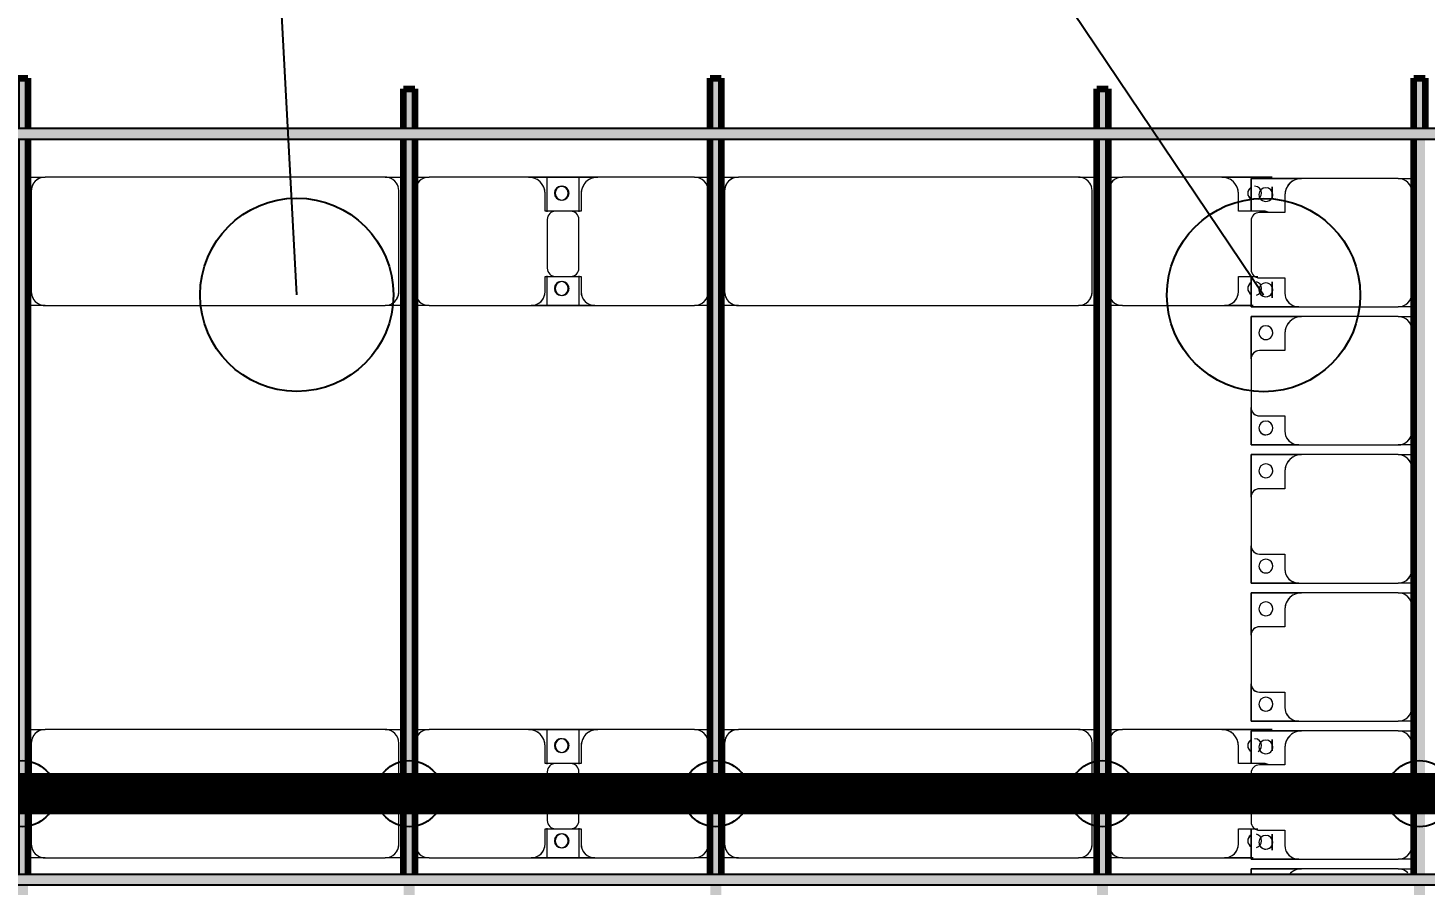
# Model space of a CAD drawing. Header units: millimetres. Extents: x -268744 to 115753, y -96240 to -10461.
# Drawn here: x -116649 to -111591, y -22647 to -19543 of the extents above; entities that cross this region are included whole.
import ezdxf

# ---------------------------------------------------------------- set-up
doc = ezdxf.new("R2010")
doc.units = ezdxf.units.MM
for name, color, linetype, lineweight in [('A-ANNO-DIMS', 211, 'Continuous', 9), ('A-ANNO-DIMS-900', 211, 'Continuous', 9), ('A-GENM', 13, 'Continuous', 9), ('S-BEAM', 12, 'Continuous', 9)]:
    doc.layers.add(name, color=color, linetype=linetype, lineweight=lineweight)
for name, color, linetype in [('GC-BICH NEO', 6, 'Continuous'), ('GC-DAY NEO', 5, 'Continuous'), ('GC-HOP 40x60 GIA CUONG', 1, 'Continuous')]:
    doc.layers.add(name, color=color, linetype=linetype)
doc.styles.add('Trebuchet MS', font='trebuc.ttf', dxfattribs={"width": 0.8, "height": 2700})
doc.dimstyles.new('Arc_Length_-_3mm_Trebuchet_MS_3', dxfattribs={"dimscale": 304.8, "dimtxt": 2783.567448, "dimasz": 2.952756, "dimexe": 4.429134, "dimexo": 4.429134, "dimgap": 0.885827, "dimtad": 1, "dimdec": 0, "dimrnd": 10, "dimzin": 0, "dimdsep": 46, "dimtxsty": 'Trebuchet MS', "dimblk1": 'OBLIQUE', "dimblk2": 'OBLIQUE', "dimsah": 1, "dimcen": 0.09, "dimdle": 2.952756, "dimazin": 0, "dimtfac": 1, "dimtdec": 4, "dimtix": 1, "dimtmove": 0, "dimatfit": 3, "dimfxl": 1, "dimtvp": 1, "dimtfill": 1, "dimtolj": 1, "dimtzin": 0, "dimarcsym": 2})

# ---------------------------------------------------------------- blocks, each defined once
blk = doc.blocks.new('Dầm C52 - Hộp 40x60-104813-KHUNG KẾT CẤU BÈ PIN 1')
at = {"layer": 'S-BEAM', "lineweight": 25}
blk.add_hatch(color=4, dxfattribs=at).paths.add_polyline_path([(-145811, -20), (145811, -20), (145811, 20), (-145811, 20)])
at = {"layer": 'S-BEAM', "color": 4, "lineweight": 25}
for p, q in [((-145811, 20), (145811, 20)), ((145811, -20), (-145811, -20))]:
    blk.add_line(p, q, dxfattribs=at)
blk = doc.blocks.new('Dầm C52 - Hộp 40x60-V24-KHUNG KẾT CẤU BÈ PIN 1')
at = {"layer": 'S-BEAM', "lineweight": 25}
blk.add_hatch(color=4, dxfattribs=at).paths.add_polyline_path([(-145811, -20), (145811, -20), (145811, 20), (-145811, 20)])
at = {"layer": 'S-BEAM', "color": 4, "lineweight": 25}
for p, q in [((-145811, 20), (145811, 20)), ((145811, -20), (-145811, -20))]:
    blk.add_line(p, q, dxfattribs=at)
blk = doc.blocks.new('Dai phao do pin - DẢI PHAO ĐỠ PIN-V53-KHUNG KẾT CẤU BÈ PIN 1')
at = {"layer": 'A-GENM', "color": 7}
for p, q in [((64577.6, 241.6), (64639.7, 241.6)), ((64577.6, 241.6), (64639.7, 241.6)), ((65870.3, 241.6), (64639.7, 241.6)), ((65870.3, 241.6), (65937.6, 241.6)), ((65870.3, 241.6), (65937.6, 241.6)), ((65977.6, 241.6), (66029.7, 241.6)), ((65977.6, 241.6), (66029.7, 241.6)), ((66389.7, 241.6), (66029.7, 241.6)), ((66389.7, 241.6), (66572.2, 241.6)), ((66572.2, 241.6), (66389.7, 241.6)), ((66457.8, 241.6), (66640.3, 241.6)), ((66457.8, 116.2), (66457.8, 241.6)), ((66640.3, 241.6), (66457.8, 241.6)), ((66572.2, 241.6), (66572.2, 116.2)), ((66990.3, 241.6), (66640.3, 241.6)), ((66990.3, 241.6), (67047.6, 241.6)), ((66990.3, 241.6), (67047.6, 241.6)), ((67087.6, 241.6), (67149.7, 241.6)), ((67087.6, 241.6), (67149.7, 241.6)), ((68380.3, 241.6), (67149.7, 241.6)), ((68380.3, 241.6), (68447.6, 241.6)), ((68380.3, 241.6), (68447.6, 241.6)), ((68487.6, 241.6), (68539.7, 241.6)), ((68487.6, 241.6), (68539.7, 241.6)), ((68899.7, 241.6), (68539.7, 241.6)), ((68899.7, 241.6), (69082.2, 241.6)), ((69082.2, 241.6), (68899.7, 241.6)), ((69082.2, 205.8), (69082.2, 164.2)), ((69082.2, 164.2), (69082.2, 205.8)), ((64589.7, 191.6), (64589.7, -173.4)), ((65920.3, -173.4), (65920.3, 191.6)), ((65979.7, 191.6), (65979.7, -173.4)), ((66449.7, 118.2), (66449.7, 181.6)), ((66580.3, 181.6), (66580.3, 118.2)), ((67040.3, -173.4), (67040.3, 191.6)), ((67099.7, 191.6), (67099.7, -173.4)), ((68430.3, -173.4), (68430.3, 191.6)), ((68489.7, 191.6), (68489.7, -173.4)), ((68959.7, 118.2), (68959.7, 181.6)), ((66542.2, 118.2), (66449.7, 118.2)), ((66580.3, 118.2), (66487.8, 118.2)), ((69052.2, 118.2), (68959.7, 118.2)), ((66457.8, 88.2), (66457.8, -88.2)), ((66572.2, -88.2), (66572.2, 88.2)), ((66449.7, -173.4), (66449.7, -118.2)), ((66449.7, -118.2), (66542.2, -118.2)), ((66457.8, -223.4), (66457.8, -116.2)), ((66487.8, -118.2), (66580.3, -118.2)), ((66572.2, -116.2), (66572.2, -223.4)), ((66580.3, -118.2), (66580.3, -173.4)), ((68959.7, -173.4), (68959.7, -118.2)), ((68959.7, -118.2), (69030.6, -118.2)), ((69082.2, -137.5), (69082.2, -195.9)), ((69082.2, -195.9), (69082.2, -137.5)), ((64639.7, -223.4), (64577.6, -223.4)), ((64639.7, -223.4), (64577.6, -223.4)), ((64639.7, -223.4), (65870.3, -223.4)), ((65937.6, -223.4), (65870.3, -223.4)), ((65937.6, -223.4), (65870.3, -223.4)), ((66029.7, -223.4), (65977.6, -223.4)), ((66029.7, -223.4), (65977.6, -223.4)), ((66029.7, -223.4), (66399.7, -223.4)), ((66572.2, -223.4), (66399.7, -223.4)), ((66399.7, -223.4), (66572.2, -223.4)), ((66630.3, -223.4), (66457.8, -223.4)), ((66457.8, -223.4), (66630.3, -223.4)), ((66630.3, -223.4), (66990.3, -223.4)), ((67047.6, -223.4), (66990.3, -223.4)), ((67047.6, -223.4), (66990.3, -223.4)), ((67149.7, -223.4), (67087.6, -223.4)), ((67149.7, -223.4), (67087.6, -223.4)), ((67149.7, -223.4), (68380.3, -223.4)), ((68447.6, -223.4), (68380.3, -223.4)), ((68447.6, -223.4), (68380.3, -223.4)), ((68539.7, -223.4), (68487.6, -223.4)), ((68539.7, -223.4), (68487.6, -223.4)), ((68539.7, -223.4), (68909.7, -223.4)), ((69013.6, -223.4), (68909.7, -223.4)), ((68909.7, -223.4), (69013.6, -223.4))]:
    blk.add_line(p, q, dxfattribs=at)
for centre, radius, start, end in [((64639.7, 191.6), 50, 90, 180), ((64639.7, 191.6), 50, 150, 180), ((64639.7, 191.6), 50, 105, 135), ((65870.3, 191.6), 50, 0, 90), ((65870.3, 191.6), 50, 60, 90), ((65870.3, 191.6), 50, 15, 30), ((66029.7, 191.6), 50, 90, 180), ((66029.7, 191.6), 50, 105, 180), ((66389.7, 181.6), 60, 0, 90), ((66389.7, 181.6), 60, 0, 60), ((66508.6, 183.2), 25, 360, 180), ((66508.6, 183.2), 25, 360, 165), ((66511.4, 183.2), 25, 0, 180), ((66511.4, 183.2), 25, 90, 180), ((66511.4, 183.2), 25, 15, 75), ((66640.3, 181.6), 60, 90, 180), ((66640.3, 181.6), 60, 120, 180), ((66990.3, 191.6), 50, 0, 90), ((66990.3, 191.6), 50, 0, 75), ((67149.7, 191.6), 50, 90, 180), ((67149.7, 191.6), 50, 150, 180), ((67149.7, 191.6), 50, 105, 135), ((68380.3, 191.6), 50, 360, 90), ((68380.3, 191.6), 50, 60, 90), ((68380.3, 191.6), 50, 15, 30), ((68539.7, 191.6), 50, 90, 180), ((68539.7, 191.6), 50, 105, 180), ((68899.7, 181.6), 60, 360, 90), ((68899.7, 181.6), 60, 360, 60), ((69018.6, 183.2), 25, 120, 180), ((69018.6, 183.2), 25, 120, 165), ((69018.6, 183.2), 25, 0, 90), ((69018.6, 183.2), 25, 0, 90), ((66508.6, 183.2), 25, 180, 0), ((66511.4, 183.2), 25, 180, 0), ((66511.4, 183.2), 25, 180, 300), ((66508.6, 183.2), 25, 210, 360), ((66511.4, 183.2), 25, 330, 345), ((69018.6, 183.2), 25, 180, 240), ((69018.6, 183.2), 25, 180, 195), ((69018.6, 183.2), 25, 210, 240), ((69018.6, 183.2), 25, 300, 0), ((69018.6, 183.2), 25, 300, 0), ((66487.8, 88.2), 30, 90, 180), ((66542.2, 88.2), 30, 0, 90), ((69052.2, 88.2), 30, 60, 90), ((66487.8, -88.2), 30, 180, 270), ((66542.2, -88.2), 30, 270, 360), ((66508.6, -161.8), 25, 360, 180), ((66508.6, -161.8), 25, 105, 165), ((66511.4, -161.8), 25, 0, 180), ((66511.4, -161.8), 25, 105, 180), ((66508.6, -161.8), 25, 360, 75), ((66511.4, -161.8), 25, 15, 75), ((69018.6, -161.8), 25, 120, 180), ((69018.6, -161.8), 25, 120, 165), ((69018.6, -161.8), 25, 0, 75), ((69018.6, -161.8), 25, 0, 75), ((64639.7, -173.4), 50, 180, 270), ((64639.7, -173.4), 50, 180, 210), ((65870.3, -173.4), 50, 270, 360), ((65870.3, -173.4), 50, 330, 360), ((66029.7, -173.4), 50, 180, 270), ((66029.7, -173.4), 50, 180, 255), ((66399.7, -173.4), 50, 270, 360), ((66399.7, -173.4), 50, 285, 0), ((66508.6, -161.8), 25, 180, 360), ((66508.6, -161.8), 25, 195, 360), ((66511.4, -161.8), 25, 180, 360), ((66511.4, -161.8), 25, 180, 270), ((66511.4, -161.8), 25, 285, 345), ((66630.3, -173.4), 50, 180, 270), ((66630.3, -173.4), 50, 180, 255), ((66990.3, -173.4), 50, 270, 0), ((66990.3, -173.4), 50, 285, 0), ((67149.7, -173.4), 50, 180, 270), ((67149.7, -173.4), 50, 180, 210), ((68380.3, -173.4), 50, 270, 0), ((68380.3, -173.4), 50, 330, 0), ((68539.7, -173.4), 50, 180, 270), ((68539.7, -173.4), 50, 180, 255), ((68909.7, -173.4), 50, 270, 360), ((68909.7, -173.4), 50, 285, 360), ((69018.6, -161.8), 25, 180, 240), ((69018.6, -161.8), 25, 180, 240), ((69018.6, -161.8), 25, 285, 0), ((69018.6, -161.8), 25, 285, 0), ((64639.7, -173.4), 50, 240, 270), ((65870.3, -173.4), 50, 285, 300), ((67149.7, -173.4), 50, 240, 270), ((68380.3, -173.4), 50, 285, 300)]:
    blk.add_arc(centre, radius, start, end, dxfattribs=at)
blk = doc.blocks.new('Dai phao do pin - DẢI PHAO ĐỠ PIN-V54-KHUNG KẾT CẤU BÈ PIN 1')
at = {"layer": 'A-GENM', "color": 7}
for p, q in [((64577.6, 241.6), (64639.7, 241.6)), ((64577.6, 241.6), (64639.7, 241.6)), ((65870.3, 241.6), (64639.7, 241.6)), ((65870.3, 241.6), (65937.6, 241.6)), ((65870.3, 241.6), (65937.6, 241.6)), ((65977.6, 241.6), (66029.7, 241.6)), ((65977.6, 241.6), (66029.7, 241.6)), ((66389.7, 241.6), (66029.7, 241.6)), ((66389.7, 241.6), (66572.2, 241.6)), ((66572.2, 241.6), (66389.7, 241.6)), ((66457.8, 241.6), (66640.3, 241.6)), ((66457.8, 116.2), (66457.8, 241.6)), ((66640.3, 241.6), (66457.8, 241.6)), ((66572.2, 241.6), (66572.2, 116.2)), ((66990.3, 241.6), (66640.3, 241.6)), ((66990.3, 241.6), (67047.6, 241.6)), ((66990.3, 241.6), (67047.6, 241.6)), ((67087.6, 241.6), (67149.7, 241.6)), ((67087.6, 241.6), (67149.7, 241.6)), ((68380.3, 241.6), (67149.7, 241.6)), ((68380.3, 241.6), (68447.6, 241.6)), ((68380.3, 241.6), (68447.6, 241.6)), ((68487.6, 241.6), (68539.7, 241.6)), ((68487.6, 241.6), (68539.7, 241.6)), ((68899.7, 241.6), (68539.7, 241.6)), ((68899.7, 241.6), (69082.2, 241.6)), ((69082.2, 241.6), (68899.7, 241.6)), ((69082.2, 205.8), (69082.2, 164.2)), ((69082.2, 164.2), (69082.2, 205.8)), ((64589.7, 191.6), (64589.7, -173.4)), ((65920.3, -173.4), (65920.3, 191.6)), ((65979.7, 191.6), (65979.7, -173.4)), ((66449.7, 118.2), (66449.7, 181.6)), ((66580.3, 181.6), (66580.3, 118.2)), ((67040.3, -173.4), (67040.3, 191.6)), ((67099.7, 191.6), (67099.7, -173.4)), ((68430.3, -173.4), (68430.3, 191.6)), ((68489.7, 191.6), (68489.7, -173.4)), ((68959.7, 118.2), (68959.7, 181.6)), ((66542.2, 118.2), (66449.7, 118.2)), ((66580.3, 118.2), (66487.8, 118.2)), ((69052.2, 118.2), (68959.7, 118.2)), ((66457.8, 88.2), (66457.8, -88.2)), ((66572.2, -88.2), (66572.2, 88.2)), ((66449.7, -173.4), (66449.7, -118.2)), ((66449.7, -118.2), (66542.2, -118.2)), ((66457.8, -223.4), (66457.8, -116.2)), ((66487.8, -118.2), (66580.3, -118.2)), ((66572.2, -116.2), (66572.2, -223.4)), ((66580.3, -118.2), (66580.3, -173.4)), ((68959.7, -173.4), (68959.7, -118.2)), ((68959.7, -118.2), (69030.6, -118.2)), ((69082.2, -137.5), (69082.2, -195.9)), ((69082.2, -195.9), (69082.2, -137.5)), ((64639.7, -223.4), (64577.6, -223.4)), ((64639.7, -223.4), (64577.6, -223.4)), ((64639.7, -223.4), (65870.3, -223.4)), ((65937.6, -223.4), (65870.3, -223.4)), ((65937.6, -223.4), (65870.3, -223.4)), ((66029.7, -223.4), (65977.6, -223.4)), ((66029.7, -223.4), (65977.6, -223.4)), ((66029.7, -223.4), (66399.7, -223.4)), ((66572.2, -223.4), (66399.7, -223.4)), ((66399.7, -223.4), (66572.2, -223.4)), ((66630.3, -223.4), (66457.8, -223.4)), ((66457.8, -223.4), (66630.3, -223.4)), ((66630.3, -223.4), (66990.3, -223.4)), ((67047.6, -223.4), (66990.3, -223.4)), ((67047.6, -223.4), (66990.3, -223.4)), ((67149.7, -223.4), (67087.6, -223.4)), ((67149.7, -223.4), (67087.6, -223.4)), ((67149.7, -223.4), (68380.3, -223.4)), ((68447.6, -223.4), (68380.3, -223.4)), ((68447.6, -223.4), (68380.3, -223.4)), ((68539.7, -223.4), (68487.6, -223.4)), ((68539.7, -223.4), (68487.6, -223.4)), ((68539.7, -223.4), (68909.7, -223.4)), ((69013.6, -223.4), (68909.7, -223.4)), ((68909.7, -223.4), (69013.6, -223.4))]:
    blk.add_line(p, q, dxfattribs=at)
for centre, radius, start, end in [((64639.7, 191.6), 50, 90, 180), ((64639.7, 191.6), 50, 150, 180), ((64639.7, 191.6), 50, 105, 135), ((65870.3, 191.6), 50, 0, 90), ((65870.3, 191.6), 50, 60, 90), ((65870.3, 191.6), 50, 15, 30), ((66029.7, 191.6), 50, 90, 180), ((66029.7, 191.6), 50, 105, 180), ((66389.7, 181.6), 60, 0, 90), ((66389.7, 181.6), 60, 0, 60), ((66508.6, 183.2), 25, 360, 180), ((66508.6, 183.2), 25, 360, 165), ((66511.4, 183.2), 25, 0, 180), ((66511.4, 183.2), 25, 90, 180), ((66511.4, 183.2), 25, 15, 75), ((66640.3, 181.6), 60, 90, 180), ((66640.3, 181.6), 60, 120, 180), ((66990.3, 191.6), 50, 0, 90), ((66990.3, 191.6), 50, 0, 75), ((67149.7, 191.6), 50, 90, 180), ((67149.7, 191.6), 50, 150, 180), ((67149.7, 191.6), 50, 105, 135), ((68380.3, 191.6), 50, 360, 90), ((68380.3, 191.6), 50, 60, 90), ((68380.3, 191.6), 50, 15, 30), ((68539.7, 191.6), 50, 90, 180), ((68539.7, 191.6), 50, 105, 180), ((68899.7, 181.6), 60, 360, 90), ((68899.7, 181.6), 60, 360, 60), ((69018.6, 183.2), 25, 120, 180), ((69018.6, 183.2), 25, 120, 165), ((69018.6, 183.2), 25, 0, 90), ((69018.6, 183.2), 25, 0, 90), ((66508.6, 183.2), 25, 180, 0), ((66511.4, 183.2), 25, 180, 0), ((66511.4, 183.2), 25, 180, 300), ((66508.6, 183.2), 25, 210, 360), ((66511.4, 183.2), 25, 330, 345), ((69018.6, 183.2), 25, 180, 240), ((69018.6, 183.2), 25, 180, 195), ((69018.6, 183.2), 25, 210, 240), ((69018.6, 183.2), 25, 300, 0), ((69018.6, 183.2), 25, 300, 0), ((66487.8, 88.2), 30, 90, 180), ((66542.2, 88.2), 30, 0, 90), ((69052.2, 88.2), 30, 60, 90), ((66487.8, -88.2), 30, 180, 270), ((66542.2, -88.2), 30, 270, 360), ((66508.6, -161.8), 25, 360, 180), ((66508.6, -161.8), 25, 105, 165), ((66511.4, -161.8), 25, 0, 180), ((66511.4, -161.8), 25, 105, 180), ((66508.6, -161.8), 25, 360, 75), ((66511.4, -161.8), 25, 15, 75), ((69018.6, -161.8), 25, 120, 180), ((69018.6, -161.8), 25, 120, 165), ((69018.6, -161.8), 25, 0, 75), ((69018.6, -161.8), 25, 0, 75), ((64639.7, -173.4), 50, 180, 270), ((64639.7, -173.4), 50, 180, 210), ((65870.3, -173.4), 50, 270, 360), ((65870.3, -173.4), 50, 330, 360), ((66029.7, -173.4), 50, 180, 270), ((66029.7, -173.4), 50, 180, 255), ((66399.7, -173.4), 50, 270, 360), ((66399.7, -173.4), 50, 285, 0), ((66508.6, -161.8), 25, 180, 360), ((66508.6, -161.8), 25, 195, 360), ((66511.4, -161.8), 25, 180, 360), ((66511.4, -161.8), 25, 180, 270), ((66511.4, -161.8), 25, 285, 345), ((66630.3, -173.4), 50, 180, 270), ((66630.3, -173.4), 50, 180, 255), ((66990.3, -173.4), 50, 270, 0), ((66990.3, -173.4), 50, 285, 0), ((67149.7, -173.4), 50, 180, 270), ((67149.7, -173.4), 50, 180, 210), ((68380.3, -173.4), 50, 270, 0), ((68380.3, -173.4), 50, 330, 0), ((68539.7, -173.4), 50, 180, 270), ((68539.7, -173.4), 50, 180, 255), ((68909.7, -173.4), 50, 270, 360), ((68909.7, -173.4), 50, 285, 360), ((69018.6, -161.8), 25, 180, 240), ((69018.6, -161.8), 25, 180, 240), ((69018.6, -161.8), 25, 285, 0), ((69018.6, -161.8), 25, 285, 0), ((64639.7, -173.4), 50, 240, 270), ((65870.3, -173.4), 50, 285, 300), ((67149.7, -173.4), 50, 240, 270), ((68380.3, -173.4), 50, 285, 300)]:
    blk.add_arc(centre, radius, start, end, dxfattribs=at)
blk = doc.blocks.new('Dầm C52 - Dầm C52-V2-KHUNG KẾT CẤU BÈ PIN 1')
at = {"layer": 'S-BEAM', "lineweight": 140}
h = blk.add_hatch(color=1, dxfattribs=at)
h.paths.add_polyline_path([(-25480.9, 20), (-25480.9, -20), (-25440.9, -20), (-25440.9, 20)])
h.paths.add_polyline_path([(-25400.9, 20), (-25400.9, -20), (-19440.9, -20), (-19443, 20), (-24983.5, 20)])
h.paths.add_polyline_path([(-19400.9, 20), (-19400.9, -20), (-13440.9, -20), (-13440.9, 20), (-18519.6, 20)])
h.paths.add_polyline_path([(-13400.9, -20), (-7440.9, -20), (-7440.9, 20), (-13400.9, 20)])
h.paths.add_polyline_path([(-7400.9, 20), (-7400.9, -20), (-1440.9, -20), (-1440.9, 20), (-6515.3, 20)])
h.paths.add_polyline_path([(-1400.9, 20), (-1400.9, -20), (4559.1, -20), (4559.1, 20), (-974.9, 20)])
h.paths.add_polyline_path([(4599.1, -20), (10559.1, -20), (10559.1, 20), (4599.1, 20)])
h.paths.add_polyline_path([(10599.1, -20), (16559.1, -20), (16559.1, 20), (10599.1, 20)])
h.paths.add_polyline_path([(16599.1, 20), (16599.1, -20), (22559.1, -20), (22559.1, 20), (17493.2, 20)])
h.paths.add_polyline_path([(22599.1, 20), (22599.1, -20), (25259.1, -20), (25259.1, 20), (23033.7, 20)])
h.paths.add_polyline_path([(25299.1, -20), (25480.9, -20), (25480.9, 20), (25299.1, 20)])
at = {"layer": 'S-BEAM', "color": 1, "lineweight": 140}
for p, q in [((22599.1, 20), (25259.1, 20)), ((25299.1, 20), (25480.9, 20)), ((25480.9, 20), (25480.9, -20)), ((25259.1, -20), (22599.1, -20)), ((25480.9, -20), (25299.1, -20))]:
    blk.add_line(p, q, dxfattribs=at)
blk = doc.blocks.new('Dầm C52 - Dầm C52-102503-KHUNG KẾT CẤU BÈ PIN 1')
at = {"layer": 'S-BEAM', "lineweight": 140}
h = blk.add_hatch(color=1, dxfattribs=at)
h.paths.add_polyline_path([(-25480.9, 20), (-25480.9, -20), (-25440.9, -20), (-25440.9, 20)])
h.paths.add_polyline_path([(-25400.9, 20), (-25400.9, -20), (-19440.9, -20), (-19443, 20), (-24983.5, 20)])
h.paths.add_polyline_path([(-19400.9, 20), (-19400.9, -20), (-13440.9, -20), (-13440.9, 20), (-17596.2, 20)])
h.paths.add_polyline_path([(-13400.9, -20), (-7440.9, -20), (-7440.9, 20), (-13400.9, 20)])
h.paths.add_polyline_path([(-7400.9, -20), (-1440.9, -20), (-1440.9, 20), (-7400.9, 20)])
h.paths.add_polyline_path([(-1400.9, -20), (4559.1, -20), (4559.1, 20), (-1400.9, 20)])
h.paths.add_polyline_path([(4599.1, -20), (10559.1, -20), (10559.1, 20), (4599.1, 20)])
h.paths.add_polyline_path([(10599.1, 20), (10599.1, -20), (16559.1, -20), (16559.1, 20), (11952.8, 20)])
h.paths.add_polyline_path([(16599.1, -20), (22559.1, -20), (22559.1, 20), (16599.1, 20)])
h.paths.add_polyline_path([(22599.1, -20), (25259.1, -20), (25259.1, 20), (22599.1, 20)])
h.paths.add_polyline_path([(25299.1, -20), (25441.8, -20), (25441.8, 20), (25299.1, 20)])
at = {"layer": 'S-BEAM', "color": 1, "lineweight": 140}
for p, q in [((22599.1, 20), (25259.1, 20)), ((25299.1, 20), (25441.8, 20)), ((25441.8, 20), (25441.8, -20)), ((25259.1, -20), (22599.1, -20)), ((25441.8, -20), (25299.1, -20))]:
    blk.add_line(p, q, dxfattribs=at)
blk = doc.blocks.new('Dải phao đi lại kèm đỡ invester - DẢI PHAO ĐI LẠI-V76-KHUNG KẾT CẤU BÈ PIN 1')
at = {"layer": 'A-GENM', "color": 7}
for p, q in [((-241.6, -779.7), (-241.6, -722.4)), ((-241.6, -779.7), (-241.6, -722.4)), ((173.4, -729.7), (-191.6, -729.7)), ((223.4, -722.4), (223.4, -779.7)), ((223.4, -722.4), (223.4, -779.7)), ((258.4, -779.7), (258.4, -722.4)), ((258.4, -779.7), (258.4, -722.4)), ((673.4, -729.7), (308.4, -729.7)), ((723.4, -722.4), (723.4, -779.7)), ((723.4, -722.4), (723.4, -779.7)), ((758.4, -779.7), (758.4, -722.4)), ((758.4, -779.7), (758.4, -722.4)), ((1173.4, -729.7), (808.4, -729.7)), ((1223.4, -722.4), (1223.4, -779.7)), ((1223.4, -722.4), (1223.4, -779.7)), ((1258.4, -779.7), (1258.4, -722.4)), ((1258.4, -779.7), (1258.4, -722.4)), ((1673.4, -729.7), (1308.4, -729.7)), ((1723.4, -722.4), (1723.4, -779.7)), ((1723.4, -722.4), (1723.4, -779.7)), ((1758.4, -779.7), (1758.4, -722.4)), ((1758.4, -779.7), (1758.4, -722.4)), ((2173.4, -729.7), (1808.4, -729.7)), ((2223.4, -722.4), (2223.4, -779.7)), ((2223.4, -722.4), (2223.4, -779.7)), ((2258.4, -779.7), (2258.4, -722.4)), ((2258.4, -779.7), (2258.4, -722.4)), ((-241.6, -779.7), (-241.6, -1129.7)), ((223.4, -1139.7), (223.4, -779.7)), ((258.4, -779.7), (258.4, -1129.7)), ((723.4, -1139.7), (723.4, -779.7)), ((758.4, -779.7), (758.4, -1129.7)), ((1223.4, -1139.7), (1223.4, -779.7)), ((1258.4, -779.7), (1258.4, -1129.7)), ((1723.4, -1139.7), (1723.4, -779.7)), ((1758.4, -779.7), (1758.4, -1129.7)), ((2223.4, -1139.7), (2223.4, -779.7)), ((2258.4, -779.7), (2258.4, -1129.7)), ((-241.6, -1312.2), (-241.6, -1129.7)), ((-241.6, -1129.7), (-241.6, -1312.2)), ((223.4, -1139.7), (223.4, -1312.2)), ((223.4, -1312.2), (223.4, -1139.7)), ((258.4, -1312.2), (258.4, -1129.7)), ((258.4, -1129.7), (258.4, -1312.2)), ((723.4, -1139.7), (723.4, -1312.2)), ((723.4, -1312.2), (723.4, -1139.7)), ((758.4, -1312.2), (758.4, -1129.7)), ((758.4, -1129.7), (758.4, -1312.2)), ((1223.4, -1139.7), (1223.4, -1312.2)), ((1223.4, -1312.2), (1223.4, -1139.7)), ((1258.4, -1312.2), (1258.4, -1129.7)), ((1258.4, -1129.7), (1258.4, -1312.2)), ((1723.4, -1139.7), (1723.4, -1312.2)), ((1723.4, -1312.2), (1723.4, -1139.7)), ((1758.4, -1312.2), (1758.4, -1129.7)), ((1758.4, -1129.7), (1758.4, -1312.2)), ((2223.4, -1139.7), (2223.4, -1312.2)), ((2223.4, -1312.2), (2223.4, -1139.7)), ((2258.4, -1312.2), (2258.4, -1129.7)), ((2258.4, -1129.7), (2258.4, -1312.2)), ((-181.6, -1189.7), (-118.2, -1189.7)), ((-118.2, -1189.7), (-118.2, -1282.2)), ((118.2, -1282.2), (118.2, -1189.7)), ((118.2, -1189.7), (173.4, -1189.7)), ((318.4, -1189.7), (381.8, -1189.7)), ((381.8, -1189.7), (381.8, -1282.2)), ((618.2, -1282.2), (618.2, -1189.7)), ((618.2, -1189.7), (673.4, -1189.7)), ((818.4, -1189.7), (881.8, -1189.7)), ((881.8, -1189.7), (881.8, -1282.2)), ((1118.2, -1282.2), (1118.2, -1189.7)), ((1118.2, -1189.7), (1173.4, -1189.7)), ((1318.4, -1189.7), (1381.8, -1189.7)), ((1381.8, -1189.7), (1381.8, -1282.2)), ((1618.2, -1282.2), (1618.2, -1189.7)), ((1618.2, -1189.7), (1673.4, -1189.7)), ((1818.4, -1189.7), (1881.8, -1189.7)), ((1881.8, -1189.7), (1881.8, -1282.2)), ((2118.2, -1282.2), (2118.2, -1189.7)), ((2118.2, -1189.7), (2173.4, -1189.7)), ((-123.2, -1312.2), (-241.6, -1312.2)), ((-241.6, -1312.2), (-123.2, -1312.2)), ((-88.2, -1312.2), (88.2, -1312.2)), ((223.4, -1312.2), (113.2, -1312.2)), ((113.2, -1312.2), (223.4, -1312.2)), ((411.8, -1312.2), (258.4, -1312.2)), ((258.4, -1312.2), (411.8, -1312.2)), ((411.8, -1312.2), (588.2, -1312.2)), ((723.4, -1312.2), (588.2, -1312.2)), ((588.2, -1312.2), (723.4, -1312.2)), ((911.8, -1312.2), (758.4, -1312.2)), ((758.4, -1312.2), (911.8, -1312.2)), ((911.8, -1312.2), (1088.2, -1312.2)), ((1223.4, -1312.2), (1088.2, -1312.2)), ((1088.2, -1312.2), (1223.4, -1312.2)), ((1411.8, -1312.2), (1258.4, -1312.2)), ((1258.4, -1312.2), (1411.8, -1312.2)), ((1411.8, -1312.2), (1588.2, -1312.2)), ((1723.4, -1312.2), (1588.2, -1312.2)), ((1588.2, -1312.2), (1723.4, -1312.2)), ((1876.8, -1312.2), (1758.4, -1312.2)), ((1758.4, -1312.2), (1876.8, -1312.2)), ((1911.8, -1312.2), (2088.2, -1312.2)), ((2223.4, -1312.2), (2113.2, -1312.2)), ((2113.2, -1312.2), (2223.4, -1312.2)), ((2276.8, -1312.2), (2258.4, -1312.2)), ((2258.4, -1312.2), (2276.8, -1312.2))]:
    blk.add_line(p, q, dxfattribs=at)
for centre, radius, start, end in [((-191.6, -779.7), 50, 90, 180), ((-191.6, -779.7), 50, 90, 165), ((173.4, -779.7), 50, 360, 90), ((173.4, -779.7), 50, 15, 90), ((308.4, -779.7), 50, 90, 180), ((308.4, -779.7), 50, 90, 165), ((673.4, -779.7), 50, 360, 90), ((673.4, -779.7), 50, 15, 90), ((808.4, -779.7), 50, 90, 180), ((808.4, -779.7), 50, 90, 165), ((1173.4, -779.7), 50, 360, 90), ((1173.4, -779.7), 50, 15, 90), ((1308.4, -779.7), 50, 90, 180), ((1308.4, -779.7), 50, 90, 165), ((1673.4, -779.7), 50, 360, 90), ((1673.4, -779.7), 50, 15, 90), ((1808.4, -779.7), 50, 90, 180), ((1808.4, -779.7), 50, 90, 165), ((2173.4, -779.7), 50, 360, 90), ((2173.4, -779.7), 50, 15, 90), ((2308.4, -779.7), 50, 135, 180), ((2308.4, -779.7), 50, 135, 165), ((-181.6, -1129.7), 60, 180, 270), ((-181.6, -1129.7), 60, 210, 270), ((173.4, -1139.7), 50, 270, 360), ((173.4, -1139.7), 50, 270, 345), ((318.4, -1129.7), 60, 180, 270), ((318.4, -1129.7), 60, 210, 270), ((673.4, -1139.7), 50, 270, 360), ((673.4, -1139.7), 50, 270, 345), ((818.4, -1129.7), 60, 180, 270), ((818.4, -1129.7), 60, 210, 270), ((1173.4, -1139.7), 50, 270, 360), ((1173.4, -1139.7), 50, 270, 345), ((1318.4, -1129.7), 60, 180, 270), ((1318.4, -1129.7), 60, 210, 270), ((1673.4, -1139.7), 50, 270, 360), ((1673.4, -1139.7), 50, 270, 345), ((1818.4, -1129.7), 60, 180, 270), ((1818.4, -1129.7), 60, 210, 270), ((2173.4, -1139.7), 50, 270, 360), ((2173.4, -1139.7), 50, 270, 345), ((2318.4, -1129.7), 60, 180, 225), ((2318.4, -1129.7), 60, 210, 225), ((-183.2, -1258.6), 25, 90, 270), ((-183.2, -1258.6), 25, 180, 270), ((-183.2, -1258.6), 25, 90, 165), ((-183.2, -1258.6), 25, 270, 90), ((-183.2, -1258.6), 25, 60, 90), ((-183.2, -1258.6), 25, 270, 30), ((161.8, -1258.6), 25, 90, 270), ((161.8, -1258.6), 25, 180, 270), ((161.8, -1258.6), 25, 90, 165), ((161.8, -1258.6), 25, 270, 90), ((161.8, -1258.6), 25, 15, 90), ((161.8, -1258.6), 25, 270, 0), ((316.8, -1258.6), 25, 90, 270), ((316.8, -1258.6), 25, 180, 270), ((316.8, -1258.6), 25, 90, 165), ((316.8, -1258.6), 25, 270, 90), ((316.8, -1258.6), 25, 60, 90), ((316.8, -1258.6), 25, 270, 30), ((661.8, -1258.6), 25, 90, 270), ((661.8, -1258.6), 25, 180, 270), ((661.8, -1258.6), 25, 90, 165), ((661.8, -1258.6), 25, 270, 90), ((661.8, -1258.6), 25, 15, 90), ((661.8, -1258.6), 25, 270, 0), ((816.8, -1258.6), 25, 90, 270), ((816.8, -1258.6), 25, 180, 270), ((816.8, -1258.6), 25, 90, 165), ((816.8, -1258.6), 25, 270, 90), ((816.8, -1258.6), 25, 60, 90), ((816.8, -1258.6), 25, 270, 30), ((1161.8, -1258.6), 25, 90, 270), ((1161.8, -1258.6), 25, 180, 270), ((1161.8, -1258.6), 25, 90, 165), ((1161.8, -1258.6), 25, 270, 90), ((1161.8, -1258.6), 25, 15, 90), ((1161.8, -1258.6), 25, 270, 0), ((1316.8, -1258.6), 25, 90, 270), ((1316.8, -1258.6), 25, 180, 270), ((1316.8, -1258.6), 25, 90, 165), ((1316.8, -1258.6), 25, 270, 90), ((1316.8, -1258.6), 25, 60, 90), ((1316.8, -1258.6), 25, 270, 30), ((1661.8, -1258.6), 25, 90, 270), ((1661.8, -1258.6), 25, 180, 270), ((1661.8, -1258.6), 25, 90, 165), ((1661.8, -1258.6), 25, 270, 90), ((1661.8, -1258.6), 25, 15, 90), ((1661.8, -1258.6), 25, 270, 0), ((1816.8, -1258.6), 25, 90, 270), ((1816.8, -1258.6), 25, 180, 270), ((1816.8, -1258.6), 25, 90, 165), ((1816.8, -1258.6), 25, 270, 90), ((1816.8, -1258.6), 25, 60, 90), ((1816.8, -1258.6), 25, 270, 30), ((2161.8, -1258.6), 25, 90, 270), ((2161.8, -1258.6), 25, 180, 270), ((2161.8, -1258.6), 25, 90, 165), ((2161.8, -1258.6), 25, 270, 90), ((2161.8, -1258.6), 25, 15, 90), ((2161.8, -1258.6), 25, 270, 0), ((-88.2, -1282.2), 30, 180, 270), ((88.2, -1282.2), 30, 270, 0), ((88.2, -1282.2), 30, 330, 345), ((88.2, -1282.2), 30, 330, 345), ((411.8, -1282.2), 30, 180, 270), ((411.8, -1282.2), 30, 195, 225), ((411.8, -1282.2), 30, 195, 255), ((411.8, -1282.2), 30, 195, 225), ((588.2, -1282.2), 30, 270, 0), ((588.2, -1282.2), 30, 285, 345), ((588.2, -1282.2), 30, 285, 300), ((588.2, -1282.2), 30, 285, 300), ((588.2, -1282.2), 30, 315, 345), ((588.2, -1282.2), 30, 315, 345), ((911.8, -1282.2), 30, 180, 270), ((911.8, -1282.2), 30, 195, 225), ((911.8, -1282.2), 30, 195, 255), ((911.8, -1282.2), 30, 195, 225), ((1088.2, -1282.2), 30, 270, 360), ((1088.2, -1282.2), 30, 285, 345), ((1088.2, -1282.2), 30, 285, 300), ((1088.2, -1282.2), 30, 285, 300), ((1088.2, -1282.2), 30, 315, 345), ((1088.2, -1282.2), 30, 315, 345), ((1411.8, -1282.2), 30, 180, 270), ((1411.8, -1282.2), 30, 195, 225), ((1411.8, -1282.2), 30, 195, 255), ((1411.8, -1282.2), 30, 195, 225), ((1588.2, -1282.2), 30, 270, 0), ((1588.2, -1282.2), 30, 285, 345), ((1588.2, -1282.2), 30, 285, 300), ((1588.2, -1282.2), 30, 285, 300), ((1588.2, -1282.2), 30, 315, 345), ((1588.2, -1282.2), 30, 315, 345), ((1911.8, -1282.2), 30, 180, 270), ((2088.2, -1282.2), 30, 270, 360), ((2088.2, -1282.2), 30, 330, 345), ((2088.2, -1282.2), 30, 330, 345)]:
    blk.add_arc(centre, radius, start, end, dxfattribs=at)
blk = doc.blocks.new('Dầm C52 - Dầm C52-102502-KHUNG KẾT CẤU BÈ PIN 1')
at = {"layer": 'S-BEAM', "lineweight": 140}
h = blk.add_hatch(color=1, dxfattribs=at)
h.paths.add_polyline_path([(-25480.9, 20), (-25480.9, -20), (-25440.9, -20), (-25440.9, 20)])
h.paths.add_polyline_path([(-25400.9, 20), (-25400.9, -20), (-19440.9, -20), (-19443, 20), (-24983.5, 20)])
h.paths.add_polyline_path([(-19400.9, 20), (-19400.9, -20), (-13440.9, -20), (-13440.9, 20), (-18981.3, 20)])
h.paths.add_polyline_path([(-13400.9, -20), (-7440.9, -20), (-7440.9, 20), (-13400.9, 20)])
h.paths.add_polyline_path([(-7400.9, -20), (-1440.9, -20), (-1440.9, 20), (-7400.9, 20)])
h.paths.add_polyline_path([(-1400.9, -20), (4559.1, -20), (4559.1, 20), (-1400.9, 20)])
h.paths.add_polyline_path([(4599.1, 20), (4599.1, -20), (10559.1, -20), (10559.1, 20), (5027.2, 20)])
h.paths.add_polyline_path([(10599.1, -20), (16559.1, -20), (16559.1, 20), (10599.1, 20)])
h.paths.add_polyline_path([(16599.1, 20), (16599.1, -20), (22559.1, -20), (22559.1, 20), (17031.5, 20)])
h.paths.add_polyline_path([(22599.1, -20), (25259.1, -20), (25259.1, 20), (22599.1, 20)])
h.paths.add_polyline_path([(25299.1, -20), (25480.9, -20), (25480.9, 20), (25299.1, 20)])
at = {"layer": 'S-BEAM', "color": 1, "lineweight": 140}
for p, q in [((22599.1, 20), (25259.1, 20)), ((25299.1, 20), (25480.9, 20)), ((25480.9, 20), (25480.9, -20)), ((25480.9, -20), (25299.1, -20))]:
    blk.add_line(p, q, dxfattribs=at)
blk = doc.blocks.new('be pin 1_rvt-1-KHUNG KẾT CẤU BÈ PIN 1')
at = {"layer": 'A-GENM', "lineweight": 9}
for name, p in [('Dai phao do pin - DẢI PHAO ĐỠ PIN-V54-KHUNG KẾT CẤU BÈ PIN 1', (-181226.8, -20324.7)), ('Dai phao do pin - DẢI PHAO ĐỠ PIN-V53-KHUNG KẾT CẤU BÈ PIN 1', (-181226.8, -22324.7))]:
    blk.add_blockref(name, p, dxfattribs=at)
at = {"layer": 'A-GENM', "lineweight": 9, "rotation": 270.0000000003262}
blk.add_blockref('Dải phao đi lại kèm đỡ invester - DẢI PHAO ĐI LẠI-V76-KHUNG KẾT CẤU BÈ PIN 1', (-110909, -20329.7), dxfattribs=at)
at = {"layer": 'S-BEAM', "lineweight": 9, "rotation": 90.00000000032618}
for name, p in [('Dầm C52 - Dầm C52-V2-KHUNG KẾT CẤU BÈ PIN 1', (-116669.1, -45205.6)), ('Dầm C52 - Dầm C52-V2-KHUNG KẾT CẤU BÈ PIN 1', (-114159.1, -45205.6)), ('Dầm C52 - Dầm C52-102502-KHUNG KẾT CẤU BÈ PIN 1', (-111611.4, -45205.6)), ('Dầm C52 - Dầm C52-102503-KHUNG KẾT CẤU BÈ PIN 1', (-115269.1, -45205.6)), ('Dầm C52 - Dầm C52-102503-KHUNG KẾT CẤU BÈ PIN 1', (-112759.1, -45205.6))]:
    blk.add_blockref(name, p, dxfattribs=at)
at = {"layer": 'S-BEAM', "lineweight": 9}
for name, p in [('Dầm C52 - Hộp 40x60-V24-KHUNG KẾT CẤU BÈ PIN 1', (-110896.7, -19926.5)), ('Dầm C52 - Hộp 40x60-104813-KHUNG KẾT CẤU BÈ PIN 1', (-110896.7, -22626.5))]:
    blk.add_blockref(name, p, dxfattribs=at)
blk = doc.blocks.new('DIMBLOCK3-KHUNG KẾT CẤU BÈ PIN 1')
at = {"layer": 'A-ANNO-DIMS-900', "transparency": 16777216}
for p, q in [((-183734, -14861.3), (-183734, -13511.3)), ((-110909, -14861.3), (-110909, -13511.3)), ((-183734, -14861.3), (-110909, -14861.3)), ((-183734, -14861.3), (-183734, -18738.1)), ((-110909, -14861.3), (-110909, -18738.1))]:
    blk.add_line(p, q, dxfattribs=at)
at = {"layer": 'A-ANNO-DIMS-900', "lineweight": 70, "transparency": 16777216}
for p, q in [((-183734, -14861.3), (-183284, -14411.3)), ((-110909, -14861.3), (-110459, -14411.3)), ((-183734, -14861.3), (-184184, -15311.3)), ((-110909, -14861.3), (-111359, -15311.3))]:
    blk.add_line(p, q, dxfattribs=at)
at = {"layer": 'A-ANNO-DIMS-900', "color": 0, "transparency": 16777216, "insert": (-150859.9, -11136.4), "char_height": 2700, "width": 8492.24, "attachment_point": 1, "line_spacing_factor": 1.048425, "style": 'Trebuchet MS', "bg_fill": 3, "box_fill_scale": 1.25, "bg_fill_color": 256, "bg_fill_true_color": 13158600, "bg_fill_transparency": 0}
blk.add_mtext('72830', dxfattribs=at)
blk = doc.blocks.new('_Oblique')
at = {"color": 0, "linetype": 'ByBlock', "lineweight": -2}
blk.add_line((-0.5, -0.5), (0.5, 0.5), dxfattribs=at)

msp = doc.modelspace()

# ---------------------------------------------------------------- linework, layer by layer
at = {"layer": 'GC-BICH NEO'}
for centre in [(-115675.9, -20509.4), (-112175.9, -20510.2)]:
    msp.add_circle(centre, 350, dxfattribs=at)
at = {"layer": 'GC-HOP 40x60 GIA CUONG', "const_width": 150}
msp.add_lwpolyline([(-120975.8, -22315.6), (-106425.9, -22315.6)], dxfattribs=at)
at = {"layer": 'GC-HOP 40x60 GIA CUONG'}
for centre in [(-116669.1, -22315.6), (-115269.1, -22315.6), (-114159.1, -22315.6), (-112759.1, -22315.6), (-111611.4, -22315.6)]:
    msp.add_circle(centre, 120, dxfattribs=at)

# ---------------------------------------------------------------- block references
at = {"lineweight": 5}
msp.add_blockref('be pin 1_rvt-1-KHUNG KẾT CẤU BÈ PIN 1', (0, 0), dxfattribs=at)

# ---------------------------------------------------------------- next in the draw order: dimensions: what is measured, and where the dimension line sits
at = {"layer": 'A-ANNO-DIMS'}
dim = msp.add_linear_dim(base=(-110909, -14861.3), p1=(-183734, -20088.1), p2=(-110909, -20088.1), angle=0, dimstyle='Arc_Length_-_3mm_Trebuchet_MS_3', override={"dimpost": '<>', "dimfxl": 72825}, dxfattribs=at)
dim.commit()
dim.dimension.update_dxf_attribs({"geometry": 'DIMBLOCK3-KHUNG KẾT CẤU BÈ PIN 1', "text_midpoint": (-147321.5, -13217.6)})

# ---------------------------------------------------------------- next in the draw order: linework, layer by layer
at = {"layer": 'GC-DAY NEO'}
for p, q in [((-115675.9, -20509.4), (-116100.8, -12520.7)), ((-112175.9, -20510.2), (-116645.8, -13875.5))]:
    msp.add_line(p, q, dxfattribs=at)

doc.saveas('drawing.dxf')
